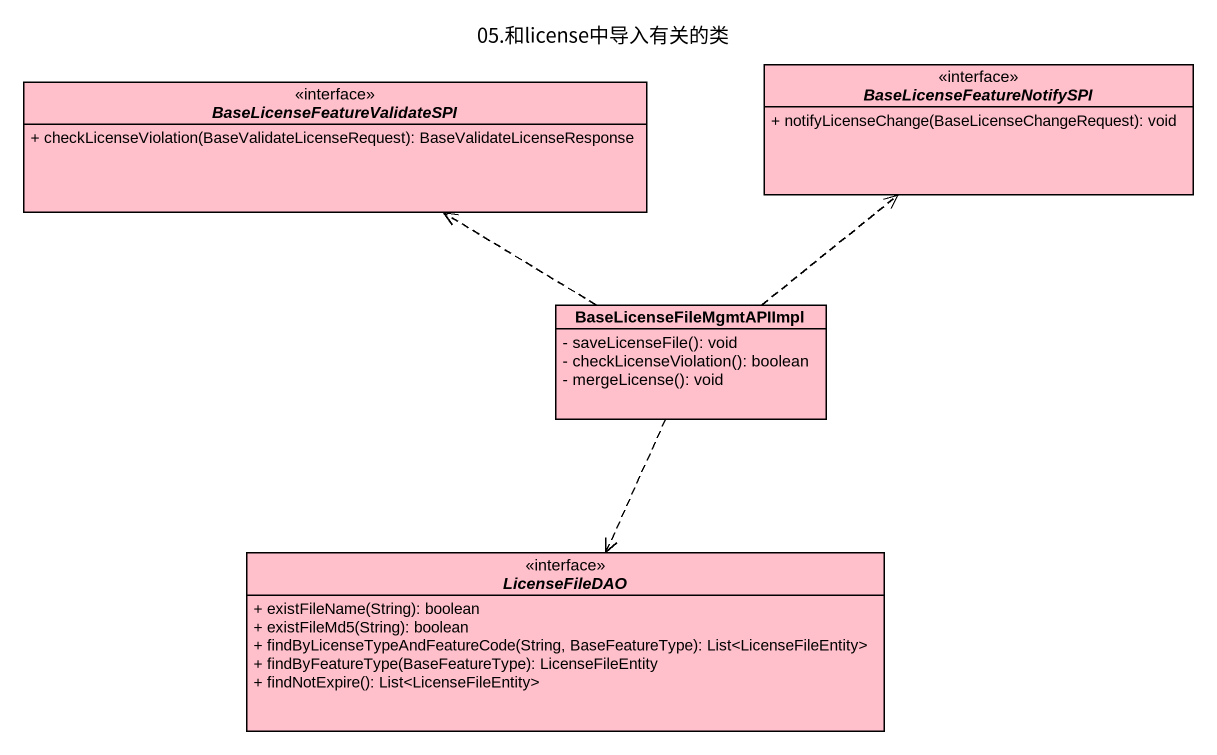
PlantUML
@startuml
title 05.和license中导入有关的类
hide circle
hide empty members
skinparam classAttributeIconSize 0
interface BaseLicenseFeatureNotifySPI <<interface>> #FFC0CB {
  + notifyLicenseChange(BaseLicenseChangeRequest): void
}
interface "BaseLicenseFeatureValidateSPI" as BaseLicenseFeatureValidateSP <<interface>> #FFC0CB {
  + checkLicenseViolation(BaseValidateLicenseRequest): BaseValidateLicenseResponse
}
class BaseLicenseFileMgmtAPIImpl #FFC0CB {
  - saveLicenseFile(): void
  - checkLicenseViolation(): boolean
  - mergeLicense(): void
}
interface LicenseFileDAO <<interface>> #FFC0CB {
  + existFileName(String): boolean
  + existFileMd5(String): boolean
  + findByLicenseTypeAndFeatureCode(String, BaseFeatureType): List<LicenseFileEntity>
  + findByFeatureType(BaseFeatureType): LicenseFileEntity
  + findNotExpire(): List<LicenseFileEntity>
}
BaseLicenseFileMgmtAPIImpl .up.> BaseLicenseFeatureNotifySPI
BaseLicenseFileMgmtAPIImpl .up.> BaseLicenseFeatureValidateSP
BaseLicenseFileMgmtAPIImpl ..> LicenseFileDAO
@enduml
